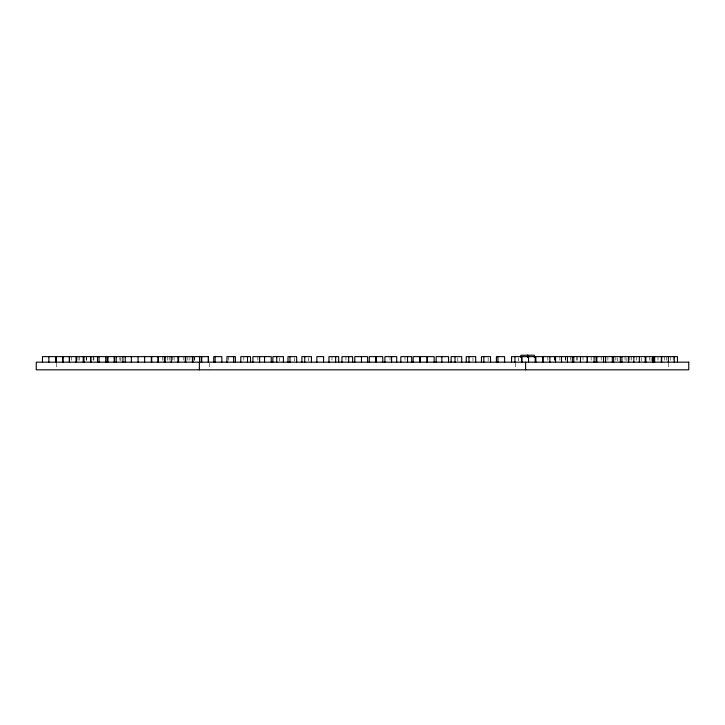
<?xml version="1.0" encoding="UTF-8"?>
<svg xmlns="http://www.w3.org/2000/svg" width="725" height="725" viewBox="0 0 725 725"><rect width="100%" height="100%" fill="white"/><g stroke="black" fill="none" stroke-linecap="round" stroke-linejoin="round"><path stroke-width="0.54" stroke-dasharray="3.62 2.72" d="M673.181 356.637L673.181 361.059M670.761 356.637L670.761 361.059M668.677 363.252L668.677 368.726M666.483 356.637L666.483 361.059M664.68 356.637L664.68 361.059M657.992 356.637L657.992 361.059M651.141 357.742L651.141 361.059M649.31 356.637L649.31 361.059M641.543 357.742L641.543 361.059M636.541 356.637L636.541 361.059M631.72 356.637L631.72 361.059M629.853 356.637L629.853 361.059M626.889 357.742L626.889 361.059M625.032 356.637L625.032 361.059M617.646 357.742L617.646 361.059M615.842 356.637L615.842 361.059M607.894 356.637L607.894 361.059M601.197 356.637L601.197 361.059M591.156 356.637L591.156 361.059M583.009 356.637L583.009 361.059M577.263 356.637L577.263 361.059M576.321 356.637L576.321 361.059M570.575 356.637L570.575 361.059M565.672 356.637L565.672 361.059M565.473 356.637L565.473 361.059M559.836 356.637L559.836 361.059M554.507 356.637L554.507 361.059M554.362 356.637L554.362 361.059M547.819 356.637L547.819 361.059M518.257 357.742L518.257 361.059M515.593 363.252L515.593 368.726M488.142 357.742L488.142 361.059M472.945 357.742L472.945 361.059M457.801 357.742L457.801 361.059M404.994 356.637L404.994 361.059M390.032 356.637L390.032 361.059M345.952 356.637L345.952 361.059M331.987 356.637L331.987 361.059M308.56 357.742L308.56 361.059M294.685 357.742L294.685 361.059M279.533 357.742L279.533 361.059M257.882 356.637L257.882 361.059M243.818 356.637L243.818 361.059M228.674 356.637L228.674 361.059M209.407 363.252L209.407 369.822M194.663 356.637L194.663 361.059M194.554 356.637L194.554 361.059M189.896 356.637L189.896 361.059M187.866 356.637L187.866 361.059M183.208 356.637L183.208 361.059M174.073 356.637L174.073 361.059M172.369 356.637L172.369 361.059M169.17 356.637L169.17 361.059M167.384 356.637L167.384 361.059M162.482 356.637L162.482 361.059M120.885 357.742L120.885 361.059M119.897 356.637L119.897 361.059M93.887 356.637L93.887 361.059M93.172 356.637L93.172 361.059M86.483 356.637L86.483 361.059M86.221 356.637L86.221 361.059M79.532 356.637L79.532 361.059M78.019 356.637L78.019 361.059M71.331 356.637L71.331 361.059M56.323 363.252L56.323 368.726"/><path stroke-width="1.09" d="M201.686 356.637L208.41 356.637L208.41 362.165M677.458 362.165L677.458 356.637L535.866 356.637L535.866 362.165M674.304 356.637L674.304 362.165M668.377 356.637L668.377 362.165M661.689 356.637L661.689 362.165M661.336 356.637L661.336 362.165M654.639 356.637L654.639 362.165M653.506 356.637L653.506 362.165M652.545 356.637L652.545 362.165M645.857 356.637L645.857 362.165M645.214 356.637L645.214 362.165M639.359 356.637L639.359 362.165M633.858 356.637L633.858 362.165M628.611 356.637L628.611 362.165M621.914 356.637L621.914 362.165M620.328 356.637L620.328 362.165M613.64 356.637L613.64 362.165M612.308 356.637L612.308 362.165M605.62 356.637L605.62 362.165M603.535 356.637L603.535 362.165M596.838 356.637L596.838 362.165M596.131 356.637L596.131 362.165M594.101 356.637L594.101 362.165M587.413 356.637L587.413 362.165M587.205 356.637L587.205 362.165M580.517 356.637L580.444 362.165M573.747 356.637L573.747 362.165M572.36 356.637L572.36 362.165M567.439 356.637L567.439 362.165M561.513 356.637L561.513 362.165M555.549 356.637L555.549 362.165M549.876 356.637L549.876 362.165M543.188 356.637L543.188 362.165M542.581 356.637L542.563 362.165M535.24 362.165L535.24 356.637L521.855 356.637L521.855 362.165M534.298 357.389L534.298 355.178L520.822 355.277L520.822 357.488M528.552 356.637L528.552 362.165M527.601 355.178L527.601 357.389M527.51 355.277L527.51 357.488M525.625 362.165L525.625 369.822M521.628 362.165L521.628 356.637L511.56 356.637L511.56 362.165M514.94 356.637L514.94 362.165M504.609 362.165L504.609 356.637L496.417 356.637L496.417 362.165M497.921 356.637L497.921 362.165M490.535 362.165L490.535 356.637L481.454 356.637L481.454 362.165M483.847 356.637L483.847 362.165M475.7 362.165L475.7 356.637L466.257 356.637L466.257 362.165M469.012 356.637L469.012 362.165M461.707 362.165L461.707 356.637L451.113 356.637L451.113 362.165M455.019 356.637L455.019 362.165M448.548 362.165L448.548 356.637L436.151 356.637L436.151 362.165M441.86 356.637L441.86 362.165M434.166 362.165L434.166 356.637L427.469 356.637L427.469 362.165M426.835 362.165L426.835 356.637L420.147 356.637L420.147 362.165M419.866 362.165L419.866 356.637L413.178 356.637L413.178 362.165M411.691 362.165L411.691 356.637L400.834 356.637L400.834 362.165M407.522 356.637L407.522 362.165M396.72 362.165L396.72 356.637L384.921 356.637L384.921 362.165M391.609 356.637L391.609 362.165M382.755 362.165L382.755 356.637L369.297 356.637L369.297 362.165M376.067 356.637L376.067 362.165M375.985 356.637L375.985 362.165M367.611 362.165L367.611 356.637L354.779 356.637L354.779 362.165M361.467 356.637L361.467 362.165M352.64 362.165L352.64 356.637L341.973 356.637L341.973 362.165M348.662 356.637L348.662 362.165M338.675 362.165L338.675 356.637L328.951 356.637L328.951 362.165M335.639 356.637L335.639 362.165M323.531 362.165L323.622 356.637L316.834 356.637L316.834 362.165M311.433 362.165L311.433 356.637L301.872 356.637L301.872 362.165M304.745 356.637L304.745 362.165M296.652 362.165L296.652 356.637L287.988 356.637L287.988 362.165M289.964 356.637L289.964 362.165M283.439 362.165L283.439 356.637L272.845 356.637L272.845 362.165M276.742 356.637L276.742 362.165M271.25 362.165L271.25 356.637L252.907 356.637L252.907 362.165M264.562 356.637L264.562 362.165M259.595 356.637L259.595 362.165M250.515 362.165L250.515 356.637L240.791 356.637L240.791 362.165M247.488 356.637L247.488 362.165M235.362 362.165L235.362 356.637L226.943 356.637L226.943 362.165M233.631 356.637L233.631 362.165M221.823 362.165L221.823 356.637L213.712 356.637L213.712 362.165M215.135 356.637L215.135 362.165M208.383 356.637L208.383 362.165M201.722 356.637L201.722 362.165M201.351 362.165L201.351 356.637L107.545 356.637L107.545 362.165M199.583 356.637L199.583 362.165M199.375 362.165L199.375 369.822M192.886 356.637L192.886 362.165M192.424 356.637L192.424 362.165M185.736 356.637L185.736 362.165M185.274 356.637L185.274 362.165M178.586 356.637L178.586 362.165M177.915 356.637L177.915 362.165M171.227 356.637L171.227 362.165M165.019 356.637L165.019 362.165M164.657 356.637L164.657 362.165M164.367 356.637L164.367 362.165M158.403 356.637L158.403 362.165M157.968 356.637L157.968 362.165M151.715 356.637L151.715 362.165M151.326 356.637L151.326 362.165M144.637 356.637L144.637 362.165M138.076 356.637L138.076 362.165M131.334 356.637L131.334 362.165M125.235 356.637L125.235 362.165M122.924 356.637L122.924 362.165M116.236 356.637L116.236 362.165M114.559 356.637L114.559 362.165M114.233 356.637L114.197 362.165M107.871 356.637L107.871 362.165M107.119 362.165L107.119 356.637L56.215 356.637L56.215 362.165M105.723 356.637L105.723 362.165M99.026 356.637L99.026 362.165M97.494 356.637L97.494 362.165M90.806 356.637L90.806 362.165M90.652 356.637L90.652 362.165M83.964 356.637L83.964 362.165M83.23 356.637L83.23 362.165M76.542 356.637L76.542 362.165M76.062 356.637L76.062 362.165M69.464 356.637L69.464 362.165M69.373 356.637L69.373 362.165M62.912 356.637L62.912 362.165M62.776 356.637L62.776 362.165M56.061 362.165L56.061 356.637L42.467 356.637L42.467 362.165M55.571 356.637L55.571 362.165M48.874 356.637L48.874 362.165M688.75 362.165L36.25 362.165L36.25 369.822L688.75 369.822L688.75 362.165"/></g></svg>
